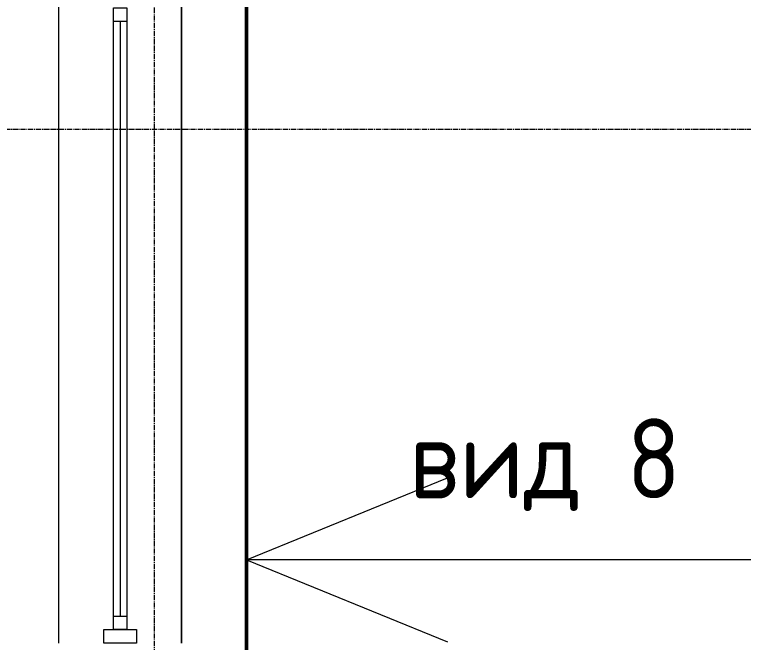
# Model space of a CAD drawing. Header units: millimetres. Extents: x -24360 to 609566, y -391049 to 148426.
# Drawn here: x 193512 to 196207, y 9557 to 11879 of the extents above; entities that cross this region are included whole.
import ezdxf

# ---------------------------------------------------------------- set-up
doc = ezdxf.new("R2010")
doc.units = ezdxf.units.MM
doc.linetypes.add('CENTER2', pattern=[28.575, 19.05, -3.175, 3.175, -3.175])
for name, color, linetype, lineweight in [('A-Wall_Материал_Газоблок_Контур', 250, 'Continuous', 0), ('АР_Окна', 4, 'Continuous', 5), ('Основные линии', 7, 'Continuous', 30), ('Размеры', 7, 'Continuous', 15)]:
    doc.layers.add(name, color=color, linetype=linetype, lineweight=lineweight)
doc.layers.add('АР_Оси_РД_100', color=7, linetype='Continuous', lineweight=0, true_color=0x525252)
doc.styles.add('СПДС', font='isocpeur.ttf', dxfattribs={"width": 0.9})

msp = doc.modelspace()

# ---------------------------------------------------------------- linework, layer by layer
at = {"color": 1, "lineweight": 50}
msp.add_lwpolyline([(206042.4, -275.811), (202078.4, -275.811), (202078.4, 9068.189), (202078.4, 9068.189), (194369.596, 9075.338), (194369.596, 12354.189), (202136.4, 12354.189), (202136.4, 24447.189), (205929.4, 24447.189), (205935.661, 19894.309), (205113.4, 19894.309), (205113.4, 18084.189), (205113.4, 11048.189), (214583.4, 11048.189), (214549.4, 12020.189), (220516.4, 12020.189), (220516.4, 11607.189), (221261.4, 11607.189), (221261.4, 8031.189), (220463.4, 8031.189), (220463.4, 7654.189), (205935.4, 7654.189), (205935.4, -275.811)], dxfattribs=at)
at = {"layer": 'A-Wall_Материал_Газоблок_Контур', "color": 18, "linetype": 'Continuous', "lineweight": 0, "true_color": 0x000000}
for p, q in [((193674.4, 11954.189), (193674.4, 9554.189)), ((194129.4, 9554.189), (194129.4, 11954.189))]:
    msp.add_line(p, q, dxfattribs=at)
at = {"layer": 'АР_Окна', "color": 18, "linetype": 'Continuous', "lineweight": 5, "true_color": 0x000000}
for p, q in [((193674.4, 11954.189), (193674.4, 9554.189)), ((194129.4, 11954.189), (194129.4, 9554.189)), ((193876.9, 11854.189), (193926.9, 11854.189)), ((193901.9, 11854.189), (193901.9, 9654.189)), ((193876.9, 9654.189), (193926.9, 9654.189))]:
    msp.add_line(p, q, dxfattribs=at)
for points in [[(193876.9, 11904.189), (193926.9, 11904.189), (193926.9, 9604.189), (193876.9, 9604.189)], [(193961.9, 9604.189), (193961.9, 9554.189), (193841.9, 9554.189), (193841.9, 9604.189)]]:
    msp.add_lwpolyline(points, close=True, dxfattribs=at)
at = {"layer": 'АР_Оси_РД_100', "linetype": 'CENTER2'}
msp.add_line((194029.4, -4259.177), (194029.4, 30254.189), dxfattribs=at)
msp.add_lwpolyline([(223584.4, 11454.189), (188074.442, 11454.189)], dxfattribs=at)
at = {"layer": 'Размеры'}
for points in [[(194369.596, 9862.21), (195112.768, 10165.485)], [(196973.684, 9862.21), (194369.596, 9862.21)], [(194369.596, 9862.21), (195112.768, 9558.935)]]:
    msp.add_lwpolyline(points, dxfattribs=at)

# ---------------------------------------------------------------- texts
at = {"layer": 'Основные линии', "insert": (194970.452, 10384.863), "char_height": 295.2401, "attachment_point": 1, "style": 'СПДС'}
msp.add_mtext_dynamic_manual_height_columns('вид 8', width=1990.98948, gutter_width=991.045, heights=[0], dxfattribs=at)

doc.saveas('drawing.dxf')
